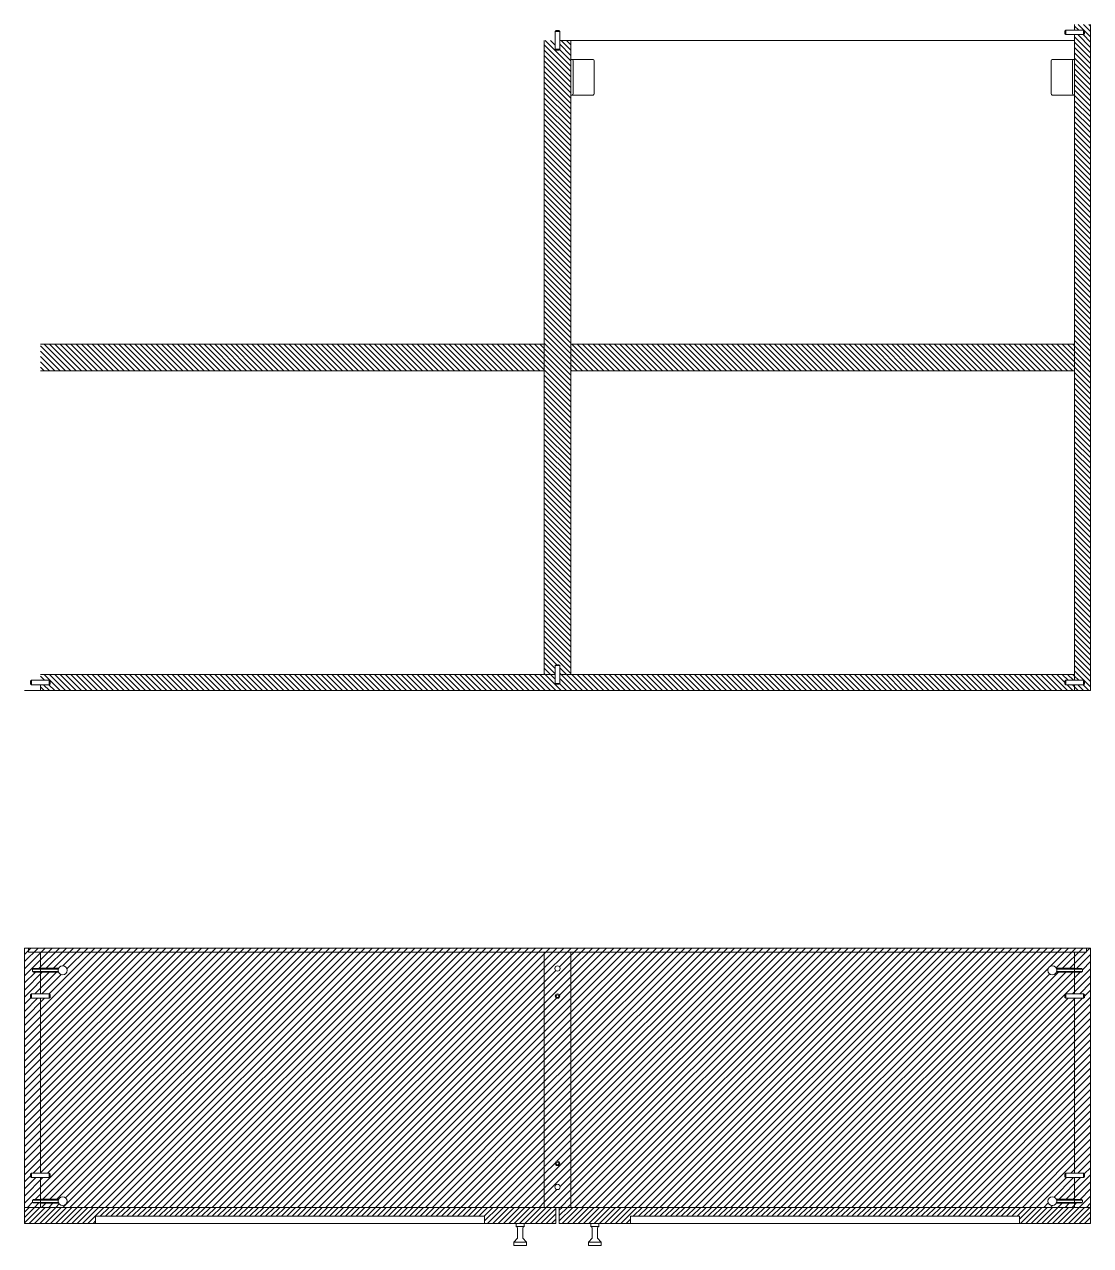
# Model space of a CAD drawing. Header units: centimetres. Extents: x -2268 to 3476, y -1681 to 1470.
# Drawn here: x 1284.6 to 1404.6, y -1671.2 to -1533.7 of the extents above; entities that cross this region are included whole.
import ezdxf

# ---------------------------------------------------------------- set-up
doc = ezdxf.new("R2010")
doc.units = ezdxf.units.CM
for name, color, linetype, lineweight in [('0_Num_Penna__5', 5, 'Continuous', 18), ('0_Num_Penna__6', 6, 'Continuous', 18), ('A-FURN_Num_Penna__252_Num_Penna__252_Num_Penna__3_Num_Penna__252_Num_Penna__252_Num_Penna__252_Num_Penna__252_Num_Penna__252_Num_Penna__252_Num_Penna__252_Num_Penna__252_Num_Penna__252_Num_Penna__252_Num_Penna__252_Num_Penna__5', 5, 'Continuous', 18), ('A-FURN_Num_Penna__252_Num_Penna__252_Num_Penna__3_Num_Penna__252_Num_Penna__252_Num_Penna__252_Num_Penna__252_Num_Penna__252_Num_Penna__252_Num_Penna__252_Num_Penna__252_Num_Penna__252_Num_Penna__252_Num_Penna__252_Num_Penna__6', 6, 'Continuous', 18), ('A-FURN_Num_Penna__252_Num_Penna__252_Num_Penna__3_Num_Penna__252_Num_Penna__252_Num_Penna__252_Num_Penna__252_Num_Penna__252_Num_Penna__252_Num_Penna__252_Num_Penna__252_Num_Penna__252_Num_Penna__252_Num_Penna__6_Num_Penna__6', 6, 'Continuous', 18), ('A-SECT-PATT_Num_Penna__6_Num_Penna__6_Num_Penna__6_Num_Penna__6_Num_Penna__6_Num_Penna__6_Num_Penna__6_Num_Penna__6_Num_Penna__6_Num_Penna__6_Num_Penna__6_Num_Penna__6_Num_Penna__6_Num_Penna__6', 6, 'Continuous', 18), ('INFO_Num_Penna__2_Num_Penna__2_Num_Penna__2_Num_Penna__2_Num_Penna__5', 5, 'Continuous', 18), ('PDF10_Solid Fills_Num_Penna__5_Num_Penna__5_Num_Penna__5_Num_Penna__5_Num_Penna__5_Num_Penna__5_Num_Penna__5_Num_Penna__5', 5, 'Continuous', 18), ('PDF10_Solid Fills_Num_Penna__5_Num_Penna__5_Num_Penna__5_Num_Penna__5_Num_Penna__5_Num_Penna__5_Num_Penna__5_Num_Penna__6', 6, 'Continuous', 18), ('PDF16_Geometry_Num_Penna__5_Num_Penna__5_Num_Penna__5_Num_Penna__5_Num_Penna__5_Num_Penna__5_Num_Penna__5_Num_Penna__5_Num_Penna__5_Num_Penna__5_Num_Penna__5_Num_Penna__5_Num_Penna__5_Num_Penna__5', 5, 'Continuous', 18), ('PDF16_Geometry_Num_Penna__6_Num_Penna__6_Num_Penna__6_Num_Penna__6_Num_Penna__6_Num_Penna__6_Num_Penna__6_Num_Penna__6_Num_Penna__6_Num_Penna__6_Num_Penna__6_Num_Penna__6_Num_Penna__6_Num_Penna__5', 5, 'Continuous', 18), ('PDF16_Geometry_Num_Penna__6_Num_Penna__6_Num_Penna__6_Num_Penna__6_Num_Penna__6_Num_Penna__6_Num_Penna__6_Num_Penna__6_Num_Penna__6_Num_Penna__6_Num_Penna__6_Num_Penna__6_Num_Penna__6_Num_Penna__6', 6, 'Continuous', 18), ('PDF22_Geometry_Num_Penna__1_Num_Penna__255_Num_Penna__3_Num_Penna__3_Num_Penna__6', 6, 'Continuous', 18), ('PDF2_Geometry_Num_Penna__7_Num_Penna__7_Num_Penna__7_Num_Penna__7_Num_Penna__7_Num_Penna__7_Num_Penna__7_Num_Penna__5', 5, 'Continuous', 18), ('PDF2_Geometry_Num_Penna__7_Num_Penna__7_Num_Penna__7_Num_Penna__7_Num_Penna__7_Num_Penna__7_Num_Penna__7_Num_Penna__6', 6, 'Continuous', 18), ('PDF_Geometry_Num_Penna__7_Num_Penna__7_Num_Penna__3_Num_Penna__6_Num_Penna__6_Num_Penna__6_Num_Penna__6_Num_Penna__6_Num_Penna__6_Num_Penna__6_Num_Penna__6_Num_Penna__6_Num_Penna__6_Num_Penna__6', 6, 'Continuous', 18), ('VITE_Num_Penna__5', 5, 'Continuous', 18), ('VITE_Num_Penna__6', 6, 'Continuous', 18)]:
    doc.layers.add(name, color=color, linetype=linetype, lineweight=lineweight)
pattern_1 = [(135, (2160.72915, 9.7282), (-0.3, -0.3), [])]
pattern_2 = [(45, (2160.72915, 9.7282), (-0.4, 0.4), [])]

msp = doc.modelspace()

# ---------------------------------------------------------------- hatches: boundary and pattern name
at = {"layer": '0_Num_Penna__5', "ltscale": 0.5}
h = msp.add_hatch(dxfattribs=at)
h.set_pattern_fill('JIS_WOOD', color=254, scale=0.6, angle=90)
h.set_pattern_definition(pattern_1)
h.paths.add_polyline_path([(1404.5522, -1533.7072), (1402.7522, -1533.7072), (1402.7522, -1534.3572), (1403.7522, -1534.3572), (1403.8522, -1534.4572), (1403.8522, -1534.7572), (1403.7522, -1534.8572), (1402.7522, -1534.8572), (1402.7522, -1606.9072), (1402.7522, -1607.5572), (1403.7522, -1607.5572), (1403.8522, -1607.6572), (1403.8522, -1607.9572), (1403.7522, -1608.0572), (1402.7522, -1608.0572), (1402.7522, -1608.7072), (1404.5522, -1608.7072)])
at = {"layer": '0_Num_Penna__5'}
h = msp.add_hatch(dxfattribs=at)
h.set_pattern_fill('JIS_WOOD', color=254, scale=0.6, angle=90)
h.set_pattern_definition(pattern_1)
h.paths.add_polyline_path([(1346.0522, -1535.5072), (1344.8022, -1535.5072), (1344.8022, -1536.5072), (1344.7022, -1536.6072), (1344.4022, -1536.6072), (1344.3022, -1536.5072), (1344.3022, -1535.5072), (1343.0522, -1535.5072), (1343.0522, -1606.9072), (1344.3022, -1606.9072), (1344.3022, -1605.9072), (1344.4022, -1605.8072), (1344.7022, -1605.8072), (1344.8022, -1605.9072), (1344.8022, -1606.9072), (1346.0522, -1606.9072)])
h = msp.add_hatch(dxfattribs=at)
h.set_pattern_fill('JIS_WOOD', color=254, scale=0.6, angle=90)
h.set_pattern_definition(pattern_1)
h.paths.add_polyline_path([(1343.0522, -1569.7072), (1286.3522, -1569.7072), (1286.3522, -1572.7072), (1343.0522, -1572.7072)])
h = msp.add_hatch(dxfattribs=at)
h.set_pattern_fill('JIS_WOOD', color=254, scale=0.6, angle=90)
h.set_pattern_definition(pattern_1)
h.paths.add_polyline_path([(1402.7522, -1569.7072), (1346.0522, -1569.7072), (1346.0522, -1572.7072), (1402.7522, -1572.7072)])
at = {"layer": '0_Num_Penna__5', "ltscale": 0.5}
h = msp.add_hatch(dxfattribs=at)
h.set_pattern_fill('JIS_WOOD', color=254, scale=0.6, angle=90)
h.set_pattern_definition(pattern_1)
h.paths.add_polyline_path([(1344.3022, -1606.9072), (1286.3522, -1606.9072), (1286.3522, -1607.5572), (1287.3522, -1607.5572), (1287.4522, -1607.6572), (1287.4522, -1607.9572), (1287.3522, -1608.0572), (1286.3522, -1608.0572), (1286.3522, -1608.7072), (1402.7522, -1608.7072), (1402.7522, -1608.0572), (1401.7522, -1608.0572), (1401.6522, -1607.9572), (1401.6522, -1607.6572), (1401.7522, -1607.5572), (1402.7522, -1607.5572), (1402.7522, -1606.9072), (1344.8022, -1606.9072), (1344.8022, -1607.9072), (1344.7022, -1608.0072), (1344.4022, -1608.0072), (1344.3022, -1607.9072)])
h = msp.add_hatch(dxfattribs=at)
h.set_pattern_fill('JIS_WOOD', color=254, scale=0.8)
h.set_pattern_definition(pattern_2)
h.paths.add_polyline_path([(1401.6522, -1642.9738), (1401.7522, -1642.8738), (1402.7522, -1642.8738), (1402.7522, -1640.4489), (1400.6969, -1640.4489, -0.78690347), (1399.7522, -1640.2204, -0.78690044), (1400.6969, -1639.9918), (1402.7522, -1639.9918), (1402.7522, -1638.1704), (1346.0522, -1638.1704), (1346.0522, -1666.9204), (1402.7522, -1666.9204), (1402.7522, -1666.4489), (1400.6969, -1666.4489, -0.78690044), (1399.7522, -1666.2204, -0.78690347), (1400.6969, -1665.9918), (1402.7522, -1665.9918), (1402.7522, -1663.5669), (1401.7522, -1663.5669), (1401.6522, -1663.4669), (1401.6522, -1663.1669), (1401.7522, -1663.0669), (1402.7522, -1663.0669), (1402.7522, -1643.3738), (1401.7522, -1643.3738), (1401.6522, -1643.2738)])
h.paths.add_polyline_path([(1343.0522, -1638.1704), (1286.3522, -1638.1704), (1286.3522, -1639.9918), (1288.4075, -1639.9918, -0.78690044), (1289.3522, -1640.2204, -0.78690347), (1288.4075, -1640.4489), (1286.3522, -1640.4489), (1286.3522, -1642.8738), (1287.3522, -1642.8738), (1287.4522, -1642.9738), (1287.4522, -1643.2738), (1287.3522, -1643.3738), (1286.3522, -1643.3738), (1286.3522, -1663.0669), (1287.3522, -1663.0669), (1287.4522, -1663.1669), (1287.4522, -1663.4669), (1287.3522, -1663.5669), (1286.3522, -1663.5669), (1286.3522, -1665.9918), (1288.4075, -1665.9918, -0.78690347), (1289.3522, -1666.2204, -0.78690044), (1288.4075, -1666.4489), (1286.3522, -1666.4489), (1286.3522, -1666.9204), (1343.0522, -1666.9204)])
h.paths.add_polyline_path([(1404.1022, -1637.7204), (1285.0022, -1637.7204), (1285.0022, -1638.1704), (1404.1022, -1638.1704)])
h.paths.add_polyline_path([(1404.5522, -1637.7204), (1404.1022, -1637.7204), (1404.1022, -1638.1704), (1402.7522, -1638.1704), (1402.7522, -1640.0238), (1403.5826, -1640.0238), (1403.5826, -1640.0899), (1403.6068, -1640.0899, -0.14159602), (1403.6382, -1640.1351, -0.16394326), (1403.6383, -1640.3051, -0.14299095), (1403.6067, -1640.3506), (1403.5826, -1640.3506), (1403.5826, -1640.417), (1402.7522, -1640.4169), (1402.7522, -1640.4489), (1402.7522, -1642.8738), (1403.7522, -1642.8738), (1403.8522, -1642.9738), (1403.8522, -1643.2738), (1403.7522, -1643.3738), (1402.7522, -1643.3738), (1402.7522, -1663.0669), (1403.7522, -1663.0669), (1403.8522, -1663.1669), (1403.8522, -1663.4669), (1403.7522, -1663.5669), (1402.7522, -1663.5669), (1402.7522, -1666.0238), (1403.5826, -1666.0238), (1403.5826, -1666.0901), (1403.6067, -1666.0901, -0.1429907), (1403.6383, -1666.1356, -0.16394375), (1403.6382, -1666.3056, -0.14159741), (1403.6068, -1666.3508), (1403.5826, -1666.3508), (1403.5826, -1666.417), (1402.7522, -1666.4169), (1402.7522, -1666.9204), (1404.5522, -1666.9204)])
h.paths.add_polyline_path([(1286.3522, -1640.4169), (1285.5217, -1640.417), (1285.5217, -1640.3506), (1285.4977, -1640.3506, -0.1429907), (1285.4661, -1640.3051, -0.16394375), (1285.4662, -1640.1351, -0.14159741), (1285.4976, -1640.0899), (1285.5217, -1640.0899), (1285.5217, -1640.0238), (1286.3522, -1640.0238), (1286.3522, -1639.9918), (1286.3522, -1638.1704), (1285.0022, -1638.1704), (1285.0022, -1637.7204), (1284.5522, -1637.7204), (1284.5522, -1666.9204), (1286.3522, -1666.9204), (1286.3522, -1666.4169), (1285.5217, -1666.417), (1285.5217, -1666.3508), (1285.4976, -1666.3508, -0.14159602), (1285.4662, -1666.3056, -0.16394326), (1285.4661, -1666.1356, -0.14299095), (1285.4977, -1666.0901), (1285.5217, -1666.0901), (1285.5217, -1666.0238), (1286.3522, -1666.0238), (1286.3522, -1663.5669), (1285.3522, -1663.5669), (1285.2522, -1663.4669), (1285.2522, -1663.1669), (1285.3522, -1663.0669), (1286.3522, -1663.0669), (1286.3522, -1643.3738), (1285.3522, -1643.3738), (1285.2522, -1643.2738), (1285.2522, -1642.9738), (1285.3522, -1642.8738), (1286.3522, -1642.8738)])
at = {"layer": '0_Num_Penna__5'}
h = msp.add_hatch(dxfattribs=at)
h.set_pattern_fill('JIS_WOOD', color=254, scale=0.8)
h.set_pattern_definition(pattern_2)
h.paths.add_polyline_path([(1346.0522, -1638.1704), (1343.0522, -1638.1704), (1343.0522, -1666.9204), (1346.0522, -1666.9204)])
h.paths.add_polyline_path([(1344.3022, -1643.1238, -1), (1344.8022, -1643.1238, -1)], flags=16)
h.paths.add_polyline_path([(1344.4022, -1643.1238, -1), (1344.7022, -1643.1238, -1)], flags=0)
h.paths.add_polyline_path([(1344.2522, -1640.0204, -1), (1344.8522, -1640.0204, -1)], flags=16)
h.paths.add_polyline_path([(1344.8022, -1661.9669, -1), (1344.3022, -1661.9669, -1)], flags=16)
h.paths.add_polyline_path([(1344.7022, -1661.9669, -1), (1344.4022, -1661.9669, -1)], flags=0)
h.paths.add_polyline_path([(1344.8522, -1664.6204, -1), (1344.2522, -1664.6204, -1)], flags=16)
at = {"layer": '0_Num_Penna__5', "ltscale": 0.5}
h = msp.add_hatch(dxfattribs=at)
h.set_pattern_fill('JIS_WOOD', color=254, scale=0.6)
h.set_pattern_definition([(45, (2160.72915, 9.7282), (-0.3, 0.3), [])])
h.paths.add_polyline_path([(1344.3522, -1666.9204), (1284.5522, -1666.9204), (1284.5522, -1668.7204), (1292.5522, -1668.7204), (1292.5522, -1667.9204), (1336.3522, -1667.9204), (1336.3522, -1668.7204), (1344.3522, -1668.7204)])
h.paths.add_polyline_path([(1352.7522, -1667.9204), (1396.5522, -1667.9204), (1396.5522, -1668.7204), (1404.5522, -1668.7204), (1404.5522, -1666.9204), (1344.7522, -1666.9204), (1344.7522, -1668.7204), (1352.7522, -1668.7204)])

# ---------------------------------------------------------------- linework, layer by layer
at = {"layer": '0_Num_Penna__6', "color": 6, "linetype": 'Continuous', "lineweight": 18}
for p, q in [((1344.3022, -1534.5072), (1344.4022, -1534.4072)), ((1344.4022, -1534.4072), (1344.7022, -1534.4072)), ((1344.8022, -1534.5072), (1344.7022, -1534.4072)), ((1401.7522, -1534.3572), (1401.6522, -1534.4572)), ((1401.6522, -1534.4572), (1401.6522, -1534.7572)), ((1403.7522, -1534.3572), (1403.8522, -1534.4572)), ((1403.8522, -1534.4572), (1403.8522, -1534.7572)), ((1401.7522, -1534.8572), (1401.6522, -1534.7572)), ((1403.7522, -1534.8572), (1403.8522, -1534.7572)), ((1344.3022, -1536.5072), (1344.4022, -1536.6072)), ((1344.4022, -1536.6072), (1344.7022, -1536.6072)), ((1344.8022, -1536.5072), (1344.7022, -1536.6072)), ((1344.3022, -1605.9072), (1344.4022, -1605.8072)), ((1344.4022, -1605.8072), (1344.7022, -1605.8072)), ((1344.8022, -1605.9072), (1344.7022, -1605.8072)), ((1285.3522, -1607.5572), (1285.2522, -1607.6572)), ((1285.2522, -1607.6572), (1285.2522, -1607.9572)), ((1285.3522, -1608.0572), (1285.2522, -1607.9572)), ((1287.3522, -1607.5572), (1287.4522, -1607.6572)), ((1287.3522, -1608.0572), (1287.4522, -1607.9572)), ((1287.4522, -1607.6572), (1287.4522, -1607.9572)), ((1344.3022, -1607.9072), (1344.4022, -1608.0072)), ((1344.4022, -1608.0072), (1344.7022, -1608.0072)), ((1344.8022, -1607.9072), (1344.7022, -1608.0072)), ((1401.7522, -1607.5572), (1401.6522, -1607.6572)), ((1401.6522, -1607.6572), (1401.6522, -1607.9572)), ((1401.7522, -1608.0572), (1401.6522, -1607.9572)), ((1403.7522, -1607.5572), (1403.8522, -1607.6572)), ((1403.7522, -1608.0572), (1403.8522, -1607.9572)), ((1403.8522, -1607.6572), (1403.8522, -1607.9572)), ((1286.3522, -1640.4489), (1288.4075, -1640.4489)), ((1402.7522, -1640.4489), (1400.6969, -1640.4489)), ((1285.3522, -1642.8738), (1285.2522, -1642.9738)), ((1285.2522, -1642.9738), (1285.2522, -1643.2738)), ((1285.3522, -1643.3738), (1285.2522, -1643.2738)), ((1287.3522, -1642.8738), (1287.4522, -1642.9738)), ((1287.3522, -1643.3738), (1287.4522, -1643.2738)), ((1287.4522, -1642.9738), (1287.4522, -1643.2738)), ((1401.7522, -1642.8738), (1401.6522, -1642.9738)), ((1401.6522, -1642.9738), (1401.6522, -1643.2738)), ((1401.7522, -1643.3738), (1401.6522, -1643.2738)), ((1403.7522, -1642.8738), (1403.8522, -1642.9738)), ((1403.7522, -1643.3738), (1403.8522, -1643.2738)), ((1403.8522, -1642.9738), (1403.8522, -1643.2738)), ((1285.3522, -1663.0669), (1285.2522, -1663.1669)), ((1285.2522, -1663.4669), (1285.2522, -1663.1669)), ((1285.3522, -1663.5669), (1285.2522, -1663.4669)), ((1287.3522, -1663.0669), (1287.4522, -1663.1669)), ((1287.3522, -1663.5669), (1287.4522, -1663.4669)), ((1287.4522, -1663.4669), (1287.4522, -1663.1669)), ((1401.7522, -1663.0669), (1401.6522, -1663.1669)), ((1401.6522, -1663.4669), (1401.6522, -1663.1669)), ((1401.7522, -1663.5669), (1401.6522, -1663.4669)), ((1403.7522, -1663.0669), (1403.8522, -1663.1669)), ((1403.7522, -1663.5669), (1403.8522, -1663.4669)), ((1403.8522, -1663.4669), (1403.8522, -1663.1669)), ((1286.3522, -1665.9918), (1288.4075, -1665.9918)), ((1402.7522, -1665.9918), (1400.6969, -1665.9918))]:
    msp.add_line(p, q, dxfattribs=at)
at = {"layer": 'A-FURN_Num_Penna__252_Num_Penna__252_Num_Penna__3_Num_Penna__252_Num_Penna__252_Num_Penna__252_Num_Penna__252_Num_Penna__252_Num_Penna__252_Num_Penna__252_Num_Penna__252_Num_Penna__252_Num_Penna__252_Num_Penna__252_Num_Penna__5', "color": 5, "linetype": 'Continuous', "lineweight": 18}
for p, q in [((1286.3522, -1640.0238), (1286.3522, -1640.4169)), ((1402.7522, -1640.0238), (1402.7522, -1640.4169)), ((1286.3522, -1666.4169), (1286.3522, -1666.0238)), ((1402.7522, -1666.4169), (1402.7522, -1666.0238))]:
    msp.add_line(p, q, dxfattribs=at)
for centre in [(1344.5522, -1643.1238), (1344.5522, -1661.9669)]:
    msp.add_circle(centre, 0.15, dxfattribs=at)
at = {"layer": 'A-FURN_Num_Penna__252_Num_Penna__252_Num_Penna__3_Num_Penna__252_Num_Penna__252_Num_Penna__252_Num_Penna__252_Num_Penna__252_Num_Penna__252_Num_Penna__252_Num_Penna__252_Num_Penna__252_Num_Penna__252_Num_Penna__252_Num_Penna__6', "color": 6, "linetype": 'Continuous', "lineweight": 18}
for p, q in [((1286.3522, -1640.0238), (1285.5217, -1640.0238)), ((1285.5217, -1640.0238), (1285.5217, -1640.0901)), ((1285.5217, -1640.417), (1285.5217, -1640.3506)), ((1286.3522, -1640.4169), (1285.5217, -1640.417)), ((1402.7522, -1640.0238), (1403.5826, -1640.0238)), ((1402.7522, -1640.4169), (1403.5826, -1640.417)), ((1403.5826, -1640.0238), (1403.5826, -1640.0901)), ((1403.5826, -1640.417), (1403.5826, -1640.3506)), ((1286.3522, -1666.0238), (1285.5217, -1666.0238)), ((1285.5217, -1666.0238), (1285.5217, -1666.0901)), ((1285.5217, -1666.417), (1285.5217, -1666.3506)), ((1286.3522, -1666.4169), (1285.5217, -1666.417)), ((1402.7522, -1666.0238), (1403.5826, -1666.0238)), ((1402.7522, -1666.4169), (1403.5826, -1666.417)), ((1403.5826, -1666.0238), (1403.5826, -1666.0901)), ((1403.5826, -1666.417), (1403.5826, -1666.3506))]:
    msp.add_line(p, q, dxfattribs=at)
for centre in [(1344.5522, -1643.1238), (1344.5522, -1661.9669)]:
    msp.add_circle(centre, 0.25, dxfattribs=at)
at = {"layer": 'A-FURN_Num_Penna__252_Num_Penna__252_Num_Penna__3_Num_Penna__252_Num_Penna__252_Num_Penna__252_Num_Penna__252_Num_Penna__252_Num_Penna__252_Num_Penna__252_Num_Penna__252_Num_Penna__252_Num_Penna__252_Num_Penna__6_Num_Penna__6', "color": 6, "linetype": 'Continuous', "lineweight": 18}
for p, q in [((1343.0522, -1535.5072), (1343.0522, -1606.9072)), ((1346.0522, -1535.5072), (1346.0522, -1606.9072)), ((1343.0522, -1638.1704), (1343.0522, -1666.9204)), ((1346.0522, -1638.1704), (1346.0522, -1666.9204))]:
    msp.add_line(p, q, dxfattribs=at)
at = {"layer": 'A-SECT-PATT_Num_Penna__6_Num_Penna__6_Num_Penna__6_Num_Penna__6_Num_Penna__6_Num_Penna__6_Num_Penna__6_Num_Penna__6_Num_Penna__6_Num_Penna__6_Num_Penna__6_Num_Penna__6_Num_Penna__6_Num_Penna__6', "color": 6, "linetype": 'Continuous', "lineweight": 18}
for p, q in [((1292.5522, -1667.9204), (1292.5522, -1668.7204)), ((1336.3522, -1667.9204), (1336.3522, -1668.7204)), ((1352.7522, -1667.9204), (1352.7522, -1668.7204)), ((1396.5522, -1667.9204), (1396.5522, -1668.7204))]:
    msp.add_line(p, q, dxfattribs=at)
at = {"layer": 'INFO_Num_Penna__2_Num_Penna__2_Num_Penna__2_Num_Penna__2_Num_Penna__5', "color": 5, "linetype": 'Continuous', "lineweight": 18}
for p, q in [((1346.319, -1537.6569), (1346.0522, -1537.6569)), ((1346.3022, -1537.7972), (1346.3022, -1541.5166)), ((1346.319, -1537.6569), (1348.5645, -1537.6569)), ((1348.6941, -1541.5166), (1348.6941, -1537.7972)), ((1400.1103, -1541.5166), (1400.1103, -1537.7972)), ((1402.4854, -1537.6569), (1400.2399, -1537.6569)), ((1402.4854, -1537.6569), (1402.7522, -1537.6569)), ((1402.5022, -1537.7972), (1402.5022, -1541.5166)), ((1346.0522, -1541.6569), (1346.319, -1541.6569)), ((1346.319, -1541.6569), (1348.5645, -1541.6569)), ((1402.4854, -1541.6569), (1400.2399, -1541.6569)), ((1402.7522, -1541.6569), (1402.4854, -1541.6569))]:
    msp.add_line(p, q, dxfattribs=at)
for centre, start, end in [((1346.1603, -1537.7983), 0.438313, 85.025899), ((1348.5522, -1537.7983), 0.438313, 85.025899), ((1400.2522, -1537.7983), 94.974101, 179.561687), ((1402.6441, -1537.7983), 94.974101, 179.561687), ((1346.1603, -1541.5155), 274.974101, 359.561687), ((1348.5522, -1541.5155), 274.974101, 359.561687), ((1400.2522, -1541.5155), 180.438313, 265.025899), ((1402.6441, -1541.5155), 180.438313, 265.025899)]:
    msp.add_arc(centre, 0.1419, start, end, dxfattribs=at)
at = {"layer": 'PDF10_Solid Fills_Num_Penna__5_Num_Penna__5_Num_Penna__5_Num_Penna__5_Num_Penna__5_Num_Penna__5_Num_Penna__5_Num_Penna__5', "color": 5, "linetype": 'Continuous', "lineweight": 18}
for centre in [(1288.8522, -1640.2204), (1400.2522, -1640.2204), (1288.8522, -1666.2204), (1400.2522, -1666.2204)]:
    msp.add_circle(centre, 0.5, dxfattribs=at)
at = {"layer": 'PDF10_Solid Fills_Num_Penna__5_Num_Penna__5_Num_Penna__5_Num_Penna__5_Num_Penna__5_Num_Penna__5_Num_Penna__5_Num_Penna__6', "color": 6, "linetype": 'Continuous', "lineweight": 18}
for centre in [(1344.5522, -1640.0204), (1344.5522, -1664.6204)]:
    msp.add_circle(centre, 0.3, dxfattribs=at)
at = {"layer": 'PDF16_Geometry_Num_Penna__5_Num_Penna__5_Num_Penna__5_Num_Penna__5_Num_Penna__5_Num_Penna__5_Num_Penna__5_Num_Penna__5_Num_Penna__5_Num_Penna__5_Num_Penna__5_Num_Penna__5_Num_Penna__5_Num_Penna__5', "color": 5, "linetype": 'Continuous', "lineweight": 18}
for p, q in [((1340.7987, -1668.7204), (1339.9031, -1668.7204)), ((1339.9031, -1669.0858), (1339.9031, -1668.7204)), ((1340.7987, -1669.0858), (1339.9031, -1669.0858)), ((1340.0516, -1670.3932), (1340.0516, -1669.2343)), ((1341, -1668.7204), (1340.1044, -1668.7204)), ((1340.6502, -1670.3932), (1340.6502, -1669.2343)), ((1340.7987, -1669.0858), (1340.7987, -1668.7204)), ((1349.1987, -1668.7204), (1348.3031, -1668.7204)), ((1348.3031, -1669.0858), (1348.3031, -1668.7204)), ((1349.1987, -1669.0858), (1348.3031, -1669.0858)), ((1348.4516, -1670.3932), (1348.4516, -1669.2343)), ((1349.0502, -1670.3932), (1349.0502, -1669.2343)), ((1349.1987, -1669.0858), (1349.1987, -1668.7204)), ((1339.6509, -1670.8292), (1340.0516, -1670.3932)), ((1341.0509, -1670.8292), (1340.6502, -1670.3932)), ((1348.0509, -1670.8292), (1348.4516, -1670.3932)), ((1349.4509, -1670.8292), (1349.0502, -1670.3932)), ((1341.0509, -1670.8292), (1339.6509, -1670.8292)), ((1339.6509, -1671.2204), (1339.6509, -1670.8292)), ((1341.0509, -1671.2204), (1339.6509, -1671.2204)), ((1341.0509, -1671.2204), (1341.0509, -1670.8292)), ((1349.4509, -1670.8292), (1348.0509, -1670.8292)), ((1348.0509, -1671.2204), (1348.0509, -1670.8292)), ((1349.4509, -1671.2204), (1348.0509, -1671.2204)), ((1349.4509, -1671.2204), (1349.4509, -1670.8292))]:
    msp.add_line(p, q, dxfattribs=at)
for centre, start, end in [((1339.9031, -1669.2343), 0, 90), ((1340.7987, -1669.2343), 90, 180), ((1348.3031, -1669.2343), 0, 90), ((1349.1987, -1669.2343), 90, 180)]:
    msp.add_arc(centre, 0.1485, start, end, dxfattribs=at)
at = {"layer": 'PDF16_Geometry_Num_Penna__6_Num_Penna__6_Num_Penna__6_Num_Penna__6_Num_Penna__6_Num_Penna__6_Num_Penna__6_Num_Penna__6_Num_Penna__6_Num_Penna__6_Num_Penna__6_Num_Penna__6_Num_Penna__6_Num_Penna__5', "color": 5, "linetype": 'Continuous', "lineweight": 18}
for p, q in [((1292.5522, -1668.7204), (1336.3522, -1668.7204)), ((1352.7522, -1668.7204), (1396.5522, -1668.7204))]:
    msp.add_line(p, q, dxfattribs=at)
at = {"layer": 'PDF16_Geometry_Num_Penna__6_Num_Penna__6_Num_Penna__6_Num_Penna__6_Num_Penna__6_Num_Penna__6_Num_Penna__6_Num_Penna__6_Num_Penna__6_Num_Penna__6_Num_Penna__6_Num_Penna__6_Num_Penna__6_Num_Penna__6', "color": 6, "linetype": 'Continuous', "lineweight": 18}
for p, q in [((1402.7522, -1533.7072), (1402.7522, -1534.3572)), ((1404.5522, -1533.7072), (1404.5522, -1608.7072)), ((1344.8022, -1535.5072), (1402.7522, -1535.5072)), ((1402.7522, -1534.8572), (1402.7522, -1607.5572)), ((1286.3522, -1606.9072), (1344.3022, -1606.9072)), ((1344.8022, -1606.9072), (1402.7522, -1606.9072)), ((1284.5522, -1608.7072), (1404.5522, -1608.7072)), ((1286.3522, -1608.0572), (1286.3522, -1608.7072)), ((1402.7522, -1608.0572), (1402.7522, -1608.7072)), ((1284.5522, -1637.7204), (1285.0022, -1637.7204)), ((1284.5522, -1637.7204), (1284.5522, -1668.7204)), ((1285.0022, -1637.7204), (1285.0022, -1638.1704)), ((1285.0022, -1637.7204), (1404.1022, -1637.7204)), ((1404.1022, -1637.7204), (1404.1022, -1638.1704)), ((1404.1022, -1637.7204), (1404.5522, -1637.7204)), ((1404.5522, -1637.7204), (1404.5522, -1668.7204)), ((1285.0022, -1638.1704), (1404.1022, -1638.1704)), ((1286.3522, -1638.1704), (1286.3522, -1639.9918)), ((1402.7522, -1638.1704), (1402.7522, -1642.8738)), ((1286.3522, -1639.9918), (1286.3522, -1640.0238)), ((1286.3522, -1640.4489), (1286.3522, -1640.4169)), ((1286.3522, -1640.4169), (1286.3522, -1642.8738)), ((1402.7522, -1640.4489), (1402.7522, -1640.4169)), ((1286.3522, -1643.3738), (1286.3522, -1663.0669)), ((1402.7522, -1643.3738), (1402.7522, -1663.0669)), ((1286.3522, -1663.5669), (1286.3522, -1666.9204)), ((1402.7522, -1663.5669), (1402.7522, -1666.0238)), ((1286.3522, -1665.9918), (1286.3522, -1666.0238)), ((1402.7522, -1665.9918), (1402.7522, -1666.0238)), ((1402.7522, -1666.4169), (1402.7522, -1666.9204)), ((1284.5522, -1666.9204), (1404.5522, -1666.9204)), ((1292.5522, -1667.9204), (1336.3522, -1667.9204)), ((1344.3522, -1668.7204), (1344.3522, -1666.9204)), ((1344.7522, -1668.7204), (1344.7522, -1666.9204)), ((1352.7522, -1667.9204), (1396.5522, -1667.9204)), ((1284.5522, -1668.7204), (1292.5522, -1668.7204)), ((1336.3522, -1668.7204), (1344.3522, -1668.7204)), ((1344.7522, -1668.7204), (1352.7522, -1668.7204)), ((1396.5522, -1668.7204), (1404.5522, -1668.7204))]:
    msp.add_line(p, q, dxfattribs=at)
at = {"layer": 'PDF22_Geometry_Num_Penna__1_Num_Penna__255_Num_Penna__3_Num_Penna__3_Num_Penna__6', "color": 6, "linetype": 'Continuous', "lineweight": 18}
for p, q in [((1343.0522, -1569.7072), (1286.3522, -1569.7072)), ((1402.7522, -1569.7072), (1346.0522, -1569.7072)), ((1343.0522, -1572.7072), (1286.3522, -1572.7072)), ((1402.7522, -1572.7072), (1346.0522, -1572.7072))]:
    msp.add_line(p, q, dxfattribs=at)
at = {"layer": 'PDF2_Geometry_Num_Penna__7_Num_Penna__7_Num_Penna__7_Num_Penna__7_Num_Penna__7_Num_Penna__7_Num_Penna__7_Num_Penna__5', "color": 5, "linetype": 'Continuous', "lineweight": 18, "flags": 128}
for points in [[(1285.5217, -1640.0899), (1288.3695, -1640.0899)], [(1288.3695, -1640.3506), (1285.5217, -1640.3506)], [(1403.5827, -1640.0899), (1400.7349, -1640.0899)], [(1400.7349, -1640.3506), (1403.5826, -1640.3506)], [(1288.3695, -1666.0901), (1285.5217, -1666.0901)], [(1285.5217, -1666.3508), (1288.3695, -1666.3508)], [(1400.7349, -1666.0901), (1403.5826, -1666.0901)], [(1403.5827, -1666.3508), (1400.7349, -1666.3508)]]:
    msp.add_lwpolyline(points, dxfattribs=at)
at = {"layer": 'PDF2_Geometry_Num_Penna__7_Num_Penna__7_Num_Penna__7_Num_Penna__7_Num_Penna__7_Num_Penna__7_Num_Penna__7_Num_Penna__6', "color": 6, "linetype": 'Continuous', "lineweight": 18, "flags": 128}
for points in [[(1344.3022, -1534.5072), (1344.3022, -1536.5072)], [(1344.8022, -1536.5072), (1344.8022, -1534.5072)], [(1403.7522, -1534.3572), (1401.7522, -1534.3572)], [(1401.7522, -1534.8572), (1403.7522, -1534.8572)], [(1344.3022, -1605.9072), (1344.3022, -1607.9072)], [(1344.8022, -1607.9072), (1344.8022, -1605.9072)], [(1287.3522, -1607.5572), (1285.3522, -1607.5572)], [(1285.3522, -1608.0572), (1287.3522, -1608.0572)], [(1403.7522, -1607.5572), (1401.7522, -1607.5572)], [(1401.7522, -1608.0572), (1403.7522, -1608.0572)], [(1285.3522, -1642.8738), (1287.3522, -1642.8738)], [(1403.7522, -1642.8738), (1401.7522, -1642.8738)], [(1287.3522, -1643.3738), (1285.3522, -1643.3738)], [(1401.7522, -1643.3738), (1403.7522, -1643.3738)], [(1287.3522, -1663.0669), (1285.3522, -1663.0669)], [(1285.3522, -1663.5669), (1287.3522, -1663.5669)], [(1401.7522, -1663.0669), (1403.7522, -1663.0669)], [(1403.7522, -1663.5669), (1401.7522, -1663.5669)]]:
    msp.add_lwpolyline(points, dxfattribs=at)
for points in [[(1285.5217, -1640.3506), (1285.5068, -1640.3506, -0.19953036), (1285.4899, -1640.3436, -0.11687713), (1285.466, -1640.3048, -0.16288803), (1285.466, -1640.1359, -0.11683184), (1285.4899, -1640.0969, -0.19841798), (1285.5068, -1640.0899), (1285.5217, -1640.0899)], [(1403.5826, -1640.3506), (1403.5976, -1640.3506, 0.19953036), (1403.6145, -1640.3436, 0.11687713), (1403.6384, -1640.3048, 0.16288803), (1403.6384, -1640.1359, 0.11683184), (1403.6145, -1640.0969, 0.19841798), (1403.5976, -1640.0899), (1403.5826, -1640.0899)], [(1285.5217, -1666.0901), (1285.5068, -1666.0901, 0.19953036), (1285.4899, -1666.0971, 0.11687713), (1285.466, -1666.1359, 0.16288803), (1285.466, -1666.3048, 0.11683184), (1285.4899, -1666.3438, 0.19841798), (1285.5068, -1666.3508), (1285.5217, -1666.3508)], [(1403.5826, -1666.0901), (1403.5976, -1666.0901, -0.19953036), (1403.6145, -1666.0971, -0.11687713), (1403.6384, -1666.1359, -0.16288803), (1403.6384, -1666.3048, -0.11683184), (1403.6145, -1666.3438, -0.19841798), (1403.5976, -1666.3508), (1403.5826, -1666.3508)]]:
    msp.add_lwpolyline(points, format="xyb", dxfattribs=at)
at = {"layer": 'PDF_Geometry_Num_Penna__7_Num_Penna__7_Num_Penna__3_Num_Penna__6_Num_Penna__6_Num_Penna__6_Num_Penna__6_Num_Penna__6_Num_Penna__6_Num_Penna__6_Num_Penna__6_Num_Penna__6_Num_Penna__6_Num_Penna__6', "color": 6, "linetype": 'Continuous', "lineweight": 18}
msp.add_line((1402.7522, -1533.7072), (1402.7522, -1534.1572), dxfattribs=at)
at = {"layer": 'VITE_Num_Penna__5', "color": 5, "linetype": 'Continuous', "lineweight": 18, "flags": 128}
for points in [[(1344.8022, -1534.5072), (1344.3022, -1534.5072)], [(1401.7522, -1534.8572), (1401.7522, -1534.3572)], [(1403.7522, -1534.8572), (1403.7522, -1534.3572)], [(1344.8022, -1536.5072), (1344.3022, -1536.5072)], [(1344.8022, -1605.9072), (1344.3022, -1605.9072)], [(1285.3522, -1608.0572), (1285.3522, -1607.5572)], [(1287.3522, -1608.0572), (1287.3522, -1607.5572)], [(1344.8022, -1607.9072), (1344.3022, -1607.9072)], [(1401.7522, -1608.0572), (1401.7522, -1607.5572)], [(1403.7522, -1608.0572), (1403.7522, -1607.5572)], [(1285.3522, -1643.3738), (1285.3522, -1642.8738)], [(1287.3522, -1643.3738), (1287.3522, -1642.8738)], [(1401.7522, -1643.3738), (1401.7522, -1642.8738)], [(1403.7522, -1643.3738), (1403.7522, -1642.8738)], [(1285.3522, -1663.0669), (1285.3522, -1663.5669)], [(1287.3522, -1663.0669), (1287.3522, -1663.5669)], [(1401.7522, -1663.0669), (1401.7522, -1663.5669)], [(1403.7522, -1663.0669), (1403.7522, -1663.5669)]]:
    msp.add_lwpolyline(points, dxfattribs=at)
at = {"layer": 'VITE_Num_Penna__6', "color": 6, "linetype": 'Continuous', "lineweight": 18}
for p, q in [((1288.4075, -1639.9918), (1286.3522, -1639.9918)), ((1400.6969, -1639.9918), (1402.7522, -1639.9918)), ((1288.4075, -1666.4489), (1286.3522, -1666.4489)), ((1400.6969, -1666.4489), (1402.7522, -1666.4489))]:
    msp.add_line(p, q, dxfattribs=at)

doc.saveas('drawing.dxf')
